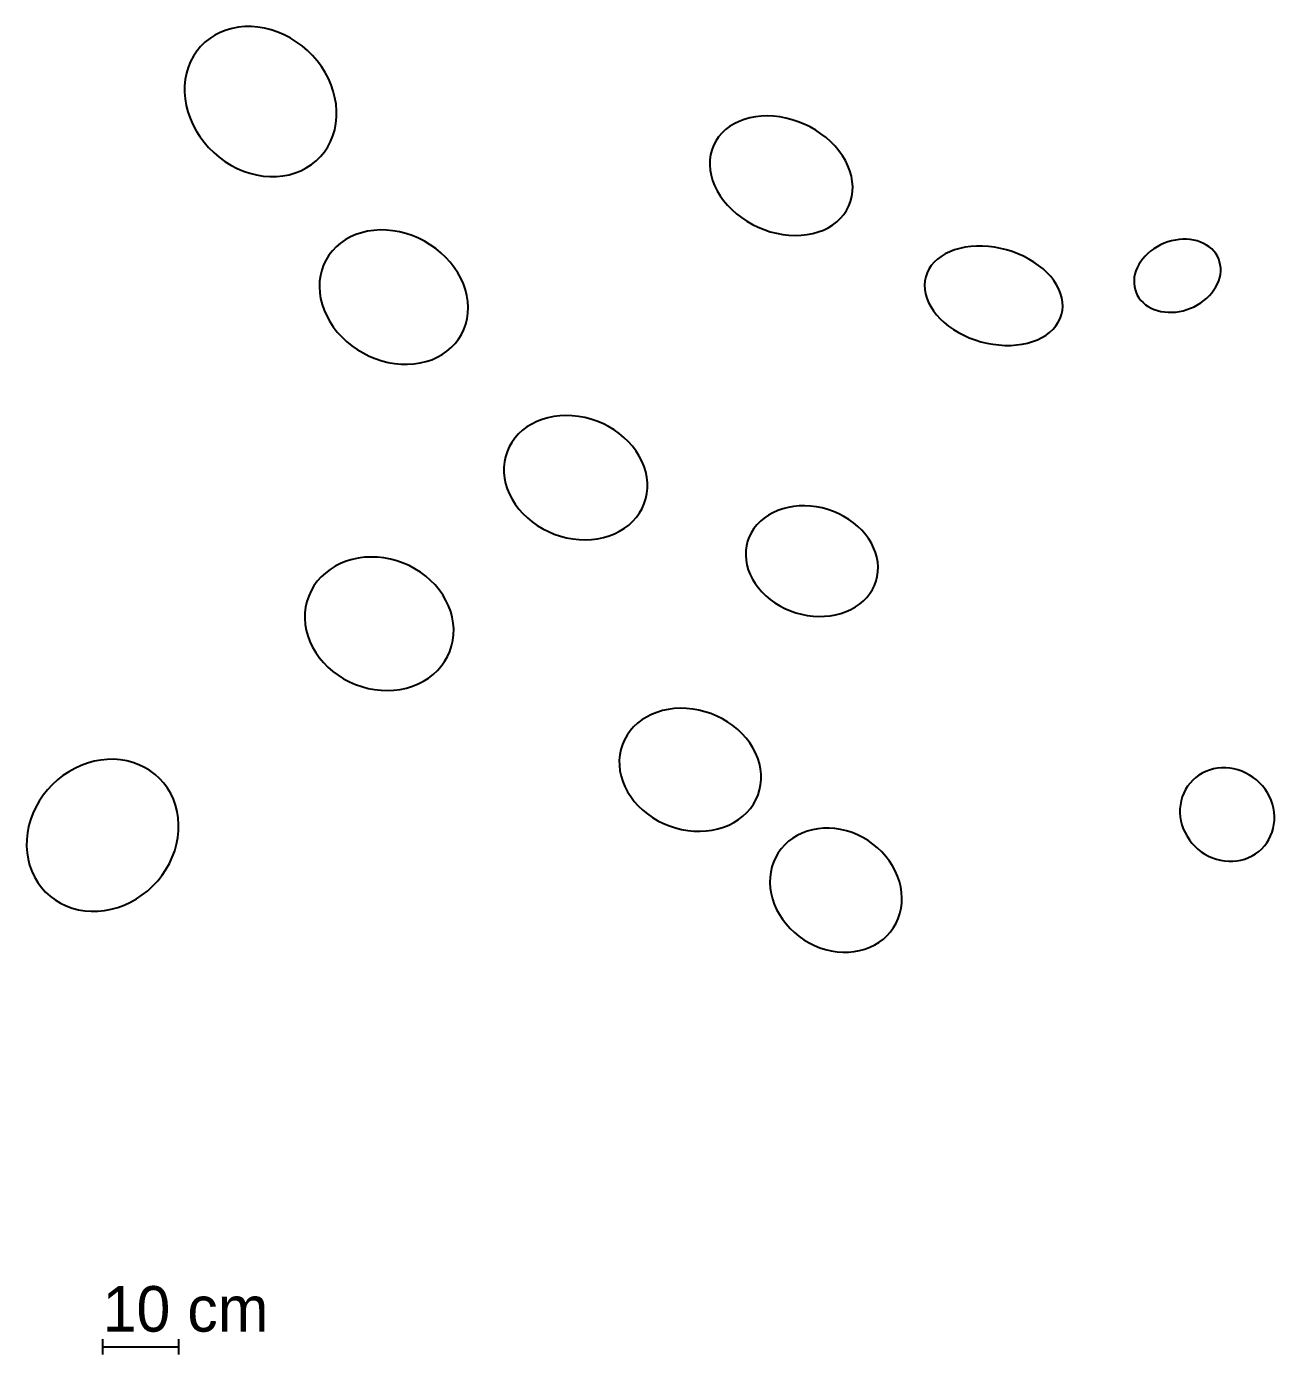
# Model space of a CAD drawing. Header units: metres. Extents: x -13210 to 22947, y -293218 to -275362.
# Drawn here: x -13210 to 3225, y -292849 to -275362 of the extents above; entities that cross this region are included whole.
import ezdxf

# ---------------------------------------------------------------- set-up
doc = ezdxf.new("R2010")
doc.units = ezdxf.units.M

msp = doc.modelspace()

# ---------------------------------------------------------------- linework, layer by layer
at = {"layer": 'LAYER'}
for p, q in [((-10582.37, -275409.22), (-10658.46, -275439.26)), ((-10502.82, -275386.34), (-10582.37, -275409.22)), ((-10420.42, -275370.79), (-10502.82, -275386.34)), ((-10335.79, -275362.69), (-10420.42, -275370.79)), ((-10249.59, -275362.1), (-10335.79, -275362.69)), ((-10162.45, -275369.03), (-10249.59, -275362.1)), ((-10075.06, -275383.42), (-10162.45, -275369.03)), ((-9988.07, -275405.17), (-10075.06, -275383.42)), ((-9902.14, -275434.1), (-9988.07, -275405.17)), ((-10860.35, -275569.79), (-10917.15, -275625.66)), ((-10797.98, -275519.85), (-10860.35, -275569.79)), ((-10730.51, -275476.23), (-10797.98, -275519.85)), ((-10658.46, -275439.26), (-10730.51, -275476.23)), ((-9817.93, -275470.01), (-9902.14, -275434.1)), ((-9736.08, -275512.61), (-9817.93, -275470.01)), ((-9657.22, -275561.58), (-9736.08, -275512.61)), ((-9581.94, -275616.55), (-9657.22, -275561.58)), ((-11012.34, -275753.46), (-11050, -275824.42)), ((-10967.94, -275687.04), (-11012.34, -275753.46)), ((-10917.15, -275625.66), (-10967.94, -275687.04)), ((-9510.81, -275677.1), (-9581.94, -275616.55)), ((-9444.38, -275742.76), (-9510.81, -275677.1)), ((-9383.16, -275813.05), (-9444.38, -275742.76)), ((-11080.65, -275899.38), (-11104.06, -275977.77)), ((-11050, -275824.42), (-11080.65, -275899.38)), ((-9327.6, -275887.42), (-9383.16, -275813.05)), ((-9278.13, -275965.31), (-9327.6, -275887.42)), ((-11120.03, -276058.99), (-11128.45, -276142.42)), ((-11104.06, -275977.77), (-11120.03, -276058.99)), ((-9235.14, -276046.13), (-9278.13, -275965.31)), ((-9198.94, -276129.26), (-9235.14, -276046.13)), ((-11128.45, -276142.42), (-11129.26, -276227.43)), ((-11129.26, -276227.43), (-11122.45, -276313.37)), ((-9169.81, -276214.06), (-9198.94, -276129.26)), ((-9147.97, -276299.9), (-9169.81, -276214.06)), ((-11122.45, -276313.37), (-11108.07, -276399.59)), ((-11108.07, -276399.59), (-11086.23, -276485.42)), ((-9133.59, -276386.12), (-9147.97, -276299.9)), ((-9126.78, -276472.06), (-9133.59, -276386.12)), ((-11086.23, -276485.42), (-11057.1, -276570.23)), ((-11057.1, -276570.23), (-11020.9, -276653.36)), ((-9136.01, -276640.5), (-9127.58, -276557.07)), ((-9127.58, -276557.07), (-9126.78, -276472.06)), ((-3826.61, -276610.19), (-3890.71, -276641.43)), ((-3758.28, -276584.39), (-3826.61, -276610.19)), ((-3686.23, -276564.24), (-3758.28, -276584.39)), ((-3611.03, -276549.89), (-3686.23, -276564.24)), ((-3533.24, -276541.44), (-3611.03, -276549.89)), ((-3453.45, -276538.96), (-3533.24, -276541.44)), ((-3372.27, -276542.47), (-3453.45, -276538.96)), ((-3290.32, -276551.95), (-3372.27, -276542.47)), ((-3208.22, -276567.31), (-3290.32, -276551.95)), ((-3126.6, -276588.45), (-3208.22, -276567.31)), ((-3046.07, -276615.21), (-3126.6, -276588.45)), ((-2967.26, -276647.37), (-3046.07, -276615.21)), ((-11020.9, -276653.36), (-10977.9, -276734.17)), ((-10977.9, -276734.17), (-10928.44, -276812.06)), ((-10928.44, -276812.06), (-10872.88, -276886.44)), ((-9206.03, -276875.06), (-9175.38, -276800.1)), ((-9175.38, -276800.1), (-9151.98, -276721.72)), ((-9151.98, -276721.72), (-9136.01, -276640.5)), ((-4052.95, -276765.27), (-4095.63, -276815.54)), ((-4004.31, -276719.27), (-4052.95, -276765.27)), ((-3950.1, -276677.88), (-4004.31, -276719.27)), ((-3890.71, -276641.43), (-3950.1, -276677.88)), ((-2890.75, -276684.69), (-2967.26, -276647.37)), ((-2817.14, -276726.9), (-2890.75, -276684.69)), ((-2746.98, -276773.66), (-2817.14, -276726.9)), ((-2680.81, -276824.63), (-2746.98, -276773.66)), ((-10872.88, -276886.44), (-10811.65, -276956.72)), ((-10811.65, -276956.72), (-10745.22, -277022.39)), ((-9288.1, -277012.45), (-9243.7, -276946.03)), ((-9243.7, -276946.03), (-9206.03, -276875.06)), ((-4161.88, -276927.32), (-4184.95, -276987.98)), ((-4132.03, -276869.69), (-4161.88, -276927.32)), ((-4095.63, -276815.54), (-4132.03, -276869.69)), ((-2619.13, -276879.42), (-2680.81, -276824.63)), ((-2562.41, -276937.6), (-2619.13, -276879.42)), ((-2511.08, -276998.74), (-2562.41, -276937.6)), ((-10745.22, -277022.39), (-10674.1, -277082.94)), ((-10674.1, -277082.94), (-10598.82, -277137.91)), ((-10598.82, -277137.91), (-10519.95, -277186.88)), ((-9458.05, -277179.64), (-9395.68, -277129.7)), ((-9395.68, -277129.7), (-9338.89, -277073.83)), ((-9338.89, -277073.83), (-9288.1, -277012.45)), ((-9338.89, -277073.83), (-9338.89, -277073.83)), ((-4210.1, -277116.53), (-4211.98, -277183.45)), ((-4201.07, -277051.21), (-4210.1, -277116.53)), ((-4184.95, -276987.98), (-4201.07, -277051.21)), ((-2465.53, -277062.37), (-2511.08, -276998.74)), ((-2426.12, -277128), (-2465.53, -277062.37)), ((-2393.13, -277195.14), (-2426.12, -277128)), ((-10519.95, -277186.88), (-10438.1, -277229.48)), ((-10438.1, -277229.48), (-10353.9, -277265.38)), ((-10353.9, -277265.38), (-10267.97, -277294.32)), ((-10267.97, -277294.32), (-10180.98, -277316.06)), ((-10180.98, -277316.06), (-10093.58, -277330.46)), ((-10093.58, -277330.46), (-10006.45, -277337.39)), ((-10006.45, -277337.39), (-9920.24, -277336.8)), ((-9920.24, -277336.8), (-9835.62, -277328.7)), ((-9835.62, -277328.7), (-9753.21, -277313.15)), ((-9753.21, -277313.15), (-9673.67, -277290.26)), ((-9673.67, -277290.26), (-9597.57, -277260.22)), ((-9597.57, -277260.22), (-9525.52, -277223.25)), ((-9525.52, -277223.25), (-9458.05, -277179.64)), ((-4211.98, -277183.45), (-4206.7, -277251.45)), ((-4206.7, -277251.45), (-4194.3, -277320.02)), ((-4194.3, -277320.02), (-4174.88, -277388.63)), ((-2366.82, -277263.28), (-2393.13, -277195.14)), ((-2347.39, -277331.89), (-2366.82, -277263.28)), ((-2334.99, -277400.46), (-2347.39, -277331.89)), ((-4174.88, -277388.63), (-4148.57, -277456.77)), ((-4148.57, -277456.77), (-4115.58, -277523.91)), ((-2329.71, -277468.46), (-2334.99, -277400.46)), ((-2331.6, -277535.38), (-2329.71, -277468.46)), ((-4115.58, -277523.91), (-4076.16, -277589.54)), ((-4076.16, -277589.54), (-4030.61, -277653.17)), ((-4030.61, -277653.17), (-3979.28, -277714.31)), ((-2379.81, -277724.59), (-2356.74, -277663.93)), ((-2356.74, -277663.93), (-2340.63, -277600.7)), ((-2340.63, -277600.7), (-2331.6, -277535.38)), ((-3979.28, -277714.31), (-3922.56, -277772.49)), ((-3922.56, -277772.49), (-3860.88, -277827.28)), ((-3860.88, -277827.28), (-3794.71, -277878.25)), ((-2488.75, -277886.64), (-2446.06, -277836.37)), ((-2446.06, -277836.37), (-2409.66, -277782.22)), ((-2409.66, -277782.22), (-2379.81, -277724.59)), ((-2379.81, -277724.59), (-2379.81, -277724.59)), ((-3794.71, -277878.25), (-3724.55, -277925.01)), ((-3724.55, -277925.01), (-3650.94, -277967.22)), ((-3650.94, -277967.22), (-3574.44, -278004.54)), ((-3574.44, -278004.54), (-3495.62, -278036.71)), ((-3495.62, -278036.71), (-3415.1, -278063.46)), ((-2715.08, -278041.72), (-2650.98, -278010.48)), ((-2650.98, -278010.48), (-2591.6, -277974.03)), ((-2591.6, -277974.03), (-2537.38, -277932.64)), ((-2537.38, -277932.64), (-2488.75, -277886.64)), ((-9011.73, -278169.74), (-9074.11, -278212.66)), ((-8944.5, -278132.56), (-9011.73, -278169.74)), ((-8872.92, -278101.42), (-8944.5, -278132.56)), ((-8797.54, -278076.54), (-8872.92, -278101.42)), ((-8718.93, -278058.12), (-8797.54, -278076.54)), ((-8637.7, -278046.3), (-8718.93, -278058.12)), ((-8554.45, -278041.17), (-8637.7, -278046.3)), ((-8469.83, -278042.77), (-8554.45, -278041.17)), ((-8384.47, -278051.08), (-8469.83, -278042.77)), ((-8299.03, -278066.04), (-8384.47, -278051.08)), ((-8214.16, -278087.54), (-8299.03, -278066.04)), ((-8130.5, -278115.42), (-8214.16, -278087.54)), ((-8048.69, -278149.46), (-8130.5, -278115.42)), ((-7969.36, -278189.4), (-8048.69, -278149.46)), ((-7893.1, -278234.94), (-7969.36, -278189.4)), ((-3415.1, -278063.46), (-3333.48, -278084.6)), ((-3333.48, -278084.6), (-3251.38, -278099.96)), ((-3251.38, -278099.96), (-3169.43, -278109.44)), ((-3169.43, -278109.44), (-3088.25, -278112.95)), ((-3088.25, -278112.95), (-3008.46, -278110.47)), ((-3008.46, -278110.47), (-2930.66, -278102.02)), ((-2930.66, -278102.02), (-2855.46, -278087.67)), ((-2855.46, -278087.67), (-2783.42, -278067.52)), ((-2783.42, -278067.52), (-2715.08, -278041.72)), ((1821.08, -278198.79), (1772.97, -278216.37)), ((1870.13, -278184.6), (1821.08, -278198.79)), ((1919.76, -278173.9), (1870.13, -278184.6)), ((1969.59, -278166.79), (1919.76, -278173.9)), ((2019.25, -278163.3), (1969.59, -278166.79)), ((2068.34, -278163.48), (2019.25, -278163.3)), ((2116.51, -278167.31), (2068.34, -278163.48)), ((2163.38, -278174.77), (2116.51, -278167.31)), ((2208.6, -278185.8), (2163.38, -278174.77)), ((2251.82, -278200.32), (2208.6, -278185.8)), ((2292.71, -278218.22), (2251.82, -278200.32)), ((-9227.56, -278372.46), (-9266.18, -278434.72)), ((-9182.44, -278314.41), (-9227.56, -278372.46)), ((-9131.16, -278261.01), (-9182.44, -278314.41)), ((-9074.11, -278212.66), (-9131.16, -278261.01)), ((-7820.49, -278285.73), (-7893.1, -278234.94)), ((-7752.1, -278341.39), (-7820.49, -278285.73)), ((-7688.43, -278401.49), (-7752.1, -278341.39)), ((-1109.72, -278356.58), (-1164.01, -278389.44)), ((-1050.6, -278327.9), (-1109.72, -278356.58)), ((-987.08, -278303.63), (-1050.6, -278327.9)), ((-919.65, -278283.95), (-987.08, -278303.63)), ((-848.82, -278269.01), (-919.65, -278283.95)), ((-775.14, -278258.92), (-848.82, -278269.01)), ((-699.16, -278253.77), (-775.14, -278258.92)), ((-621.46, -278253.59), (-699.16, -278253.77)), ((-542.63, -278258.39), (-621.46, -278253.59)), ((-463.28, -278268.11), (-542.63, -278258.39)), ((-384, -278282.71), (-463.28, -278268.11)), ((-305.4, -278302.05), (-384, -278282.71)), ((-228.08, -278325.99), (-305.4, -278302.05)), ((-152.63, -278354.36), (-228.08, -278325.99)), ((-79.62, -278386.93), (-152.63, -278354.36)), ((1524, -278383.87), (1492.07, -278420.13)), ((1559.15, -278349.59), (1524, -278383.87)), ((1597.24, -278317.54), (1559.15, -278349.59)), ((1637.99, -278287.99), (1597.24, -278317.54)), ((1681.08, -278261.14), (1637.99, -278287.99)), ((1726.19, -278237.21), (1681.08, -278261.14)), ((1772.97, -278216.37), (1726.19, -278237.21)), ((2330.97, -278239.36), (2292.71, -278218.22)), ((2366.3, -278263.57), (2330.97, -278239.36)), ((2398.43, -278290.69), (2366.3, -278263.57)), ((2427.11, -278320.49), (2398.43, -278290.69)), ((2452.14, -278352.76), (2427.11, -278320.49)), ((2473.32, -278387.24), (2452.14, -278352.76)), ((-9298.01, -278500.71), (-9322.81, -278569.93)), ((-9266.18, -278434.72), (-9298.01, -278500.71)), ((-7629.98, -278465.58), (-7688.43, -278401.49)), ((-7577.19, -278533.16), (-7629.98, -278465.58)), ((-7530.46, -278603.73), (-7577.19, -278533.16)), ((-1325.06, -278557.36), (-1349.77, -278606.85)), ((-1293.87, -278510.53), (-1325.06, -278557.36)), ((-1256.43, -278466.71), (-1293.87, -278510.53)), ((-1213.03, -278426.25), (-1256.43, -278466.71)), ((-1164.01, -278389.44), (-1213.03, -278426.25)), ((-9.6, -278423.46), (-79.62, -278386.93)), ((56.88, -278463.67), (-9.6, -278423.46)), ((119.33, -278507.26), (56.88, -278463.67)), ((177.27, -278553.88), (119.33, -278507.26)), ((230.26, -278603.2), (177.27, -278553.88)), ((1417.84, -278537.98), (1400.92, -278579.29)), ((1438.79, -278497.48), (1417.84, -278537.98)), ((1463.59, -278458.1), (1438.79, -278497.48)), ((1492.07, -278420.13), (1463.59, -278458.1)), ((2490.48, -278423.68), (2473.32, -278387.24)), ((2503.5, -278461.79), (2490.48, -278423.68)), ((2512.28, -278501.29), (2503.5, -278461.79)), ((2516.75, -278541.88), (2512.28, -278501.29)), ((2516.88, -278583.25), (2516.75, -278541.88)), ((-9350.59, -278715.92), (-9353.37, -278791.59)), ((-9340.38, -278641.85), (-9350.59, -278715.92)), ((-9322.81, -278569.93), (-9340.38, -278641.85)), ((-7490.14, -278676.74), (-7530.46, -278603.73)), ((-7456.55, -278751.65), (-7490.14, -278676.74)), ((-1379.05, -278712.3), (-1383.39, -278767.44)), ((-1367.81, -278658.63), (-1379.05, -278712.3)), ((-1349.77, -278606.85), (-1367.81, -278658.63)), ((277.89, -278654.82), (230.26, -278603.2)), ((319.81, -278708.36), (277.89, -278654.82)), ((355.69, -278763.42), (319.81, -278708.36)), ((1379.62, -278663.06), (1375.4, -278704.89)), ((1375.4, -278704.89), (1375.53, -278746.26)), ((1388.15, -278621.09), (1379.62, -278663.06)), ((1400.92, -278579.29), (1388.15, -278621.09)), ((2474.44, -278750.16), (2491.36, -278708.85)), ((2491.36, -278708.85), (2504.14, -278667.05)), ((2504.14, -278667.05), (2512.66, -278625.08)), ((2512.66, -278625.08), (2516.88, -278583.25)), ((-9353.37, -278791.59), (-9348.68, -278868.28)), ((-9348.68, -278868.28), (-9336.58, -278945.4)), ((-7429.94, -278827.87), (-7456.55, -278751.65)), ((-7410.5, -278904.83), (-7429.94, -278827.87)), ((-7398.4, -278981.95), (-7410.5, -278904.83)), ((-1383.39, -278767.44), (-1380.8, -278823.65)), ((-1380.8, -278823.65), (-1371.31, -278880.5)), ((-1371.31, -278880.5), (-1354.99, -278937.54)), ((385.26, -278819.57), (355.69, -278763.42)), ((408.29, -278876.38), (385.26, -278819.57)), ((424.62, -278933.43), (408.29, -278876.38)), ((1375.53, -278746.26), (1380, -278786.85)), ((1380, -278786.85), (1388.78, -278826.35)), ((1388.78, -278826.35), (1401.8, -278864.46)), ((1401.8, -278864.46), (1401.8, -278864.46)), ((1401.8, -278864.46), (1418.97, -278900.9)), ((1418.97, -278900.9), (1440.14, -278935.38)), ((2333.13, -278938.55), (2368.28, -278904.27)), ((2368.28, -278904.27), (2400.21, -278868.01)), ((2400.21, -278868.01), (2428.69, -278830.04)), ((2428.69, -278830.04), (2453.5, -278790.66)), ((2453.5, -278790.66), (2474.44, -278750.16)), ((-9336.58, -278945.4), (-9317.15, -279022.36)), ((-9317.15, -279022.36), (-9290.54, -279098.58)), ((-7393.72, -279058.64), (-7398.4, -278981.95)), ((-7396.5, -279134.31), (-7393.72, -279058.64)), ((-1354.99, -278937.54), (-1331.95, -278994.36)), ((-1331.95, -278994.36), (-1302.38, -279050.51)), ((-1302.38, -279050.51), (-1266.5, -279105.56)), ((434.11, -278990.27), (424.62, -278933.43)), ((432.36, -279101.63), (436.7, -279046.48)), ((436.7, -279046.48), (434.11, -278990.27)), ((1440.14, -278935.38), (1465.17, -278967.65)), ((1465.17, -278967.65), (1493.86, -278997.45)), ((1493.86, -278997.45), (1525.99, -279024.57)), ((1525.99, -279024.57), (1561.31, -279048.79)), ((1561.31, -279048.79), (1599.57, -279069.92)), ((1599.57, -279069.92), (1640.46, -279087.82)), ((2071.21, -279089.35), (2119.31, -279071.77)), ((2119.31, -279071.77), (2166.09, -279050.93)), ((2166.09, -279050.93), (2211.2, -279027)), ((2211.2, -279027), (2254.29, -279000.15)), ((2254.29, -279000.15), (2295.04, -278970.6)), ((2295.04, -278970.6), (2333.13, -278938.55)), ((-9290.54, -279098.58), (-9256.94, -279173.49)), ((-9256.94, -279173.49), (-9216.63, -279246.5)), ((-9216.63, -279246.5), (-9169.9, -279317.07)), ((-7424.28, -279280.3), (-7406.71, -279208.38)), ((-7406.71, -279208.38), (-7396.5, -279134.31)), ((-1266.5, -279105.56), (-1224.58, -279159.1)), ((-1224.58, -279159.1), (-1176.95, -279210.73)), ((-1176.95, -279210.73), (-1123.96, -279260.04)), ((-1123.96, -279260.04), (-1066.02, -279306.67)), ((347.18, -279303.4), (378.37, -279256.56)), ((378.37, -279256.56), (403.08, -279207.07)), ((403.08, -279207.07), (421.12, -279155.3)), ((421.12, -279155.3), (432.36, -279101.63)), ((421.12, -279155.3), (421.12, -279155.3)), ((1640.46, -279087.82), (1683.68, -279102.34)), ((1683.68, -279102.34), (1728.9, -279113.37)), ((1728.9, -279113.37), (1775.77, -279120.83)), ((1775.77, -279120.83), (1823.94, -279124.66)), ((1823.94, -279124.66), (1873.04, -279124.84)), ((1873.04, -279124.84), (1922.69, -279121.35)), ((1922.69, -279121.35), (1972.52, -279114.24)), ((1972.52, -279114.24), (2022.16, -279103.54)), ((2022.16, -279103.54), (2071.21, -279089.35)), ((-9169.9, -279317.07), (-9117.11, -279384.65)), ((-9117.11, -279384.65), (-9058.65, -279448.74)), ((-7519.53, -279477.77), (-7480.9, -279415.51)), ((-7480.9, -279415.51), (-7449.07, -279349.52)), ((-7480.9, -279415.51), (-7480.9, -279415.51)), ((-7449.07, -279349.52), (-7424.28, -279280.3)), ((-1066.02, -279306.67), (-1003.57, -279350.25)), ((-1003.57, -279350.25), (-937.09, -279390.46)), ((-937.09, -279390.46), (-867.07, -279426.99)), ((-867.07, -279426.99), (-794.06, -279459.56)), ((163.03, -279457.35), (217.32, -279424.48)), ((217.32, -279424.48), (266.34, -279387.68)), ((266.34, -279387.68), (309.74, -279347.21)), ((309.74, -279347.21), (347.18, -279303.4)), ((-9058.65, -279448.74), (-8994.99, -279508.84)), ((-8994.99, -279508.84), (-8926.59, -279564.5)), ((-8926.59, -279564.5), (-8853.99, -279615.29)), ((-7672.98, -279637.57), (-7615.93, -279589.22)), ((-7615.93, -279589.22), (-7564.65, -279535.82)), ((-7564.65, -279535.82), (-7519.53, -279477.77)), ((-794.06, -279459.56), (-718.61, -279487.93)), ((-718.61, -279487.93), (-641.29, -279511.88)), ((-641.29, -279511.88), (-562.69, -279531.22)), ((-562.69, -279531.22), (-483.41, -279545.81)), ((-483.41, -279545.81), (-404.06, -279555.54)), ((-404.06, -279555.54), (-325.23, -279560.33)), ((-325.23, -279560.33), (-247.54, -279560.15)), ((-247.54, -279560.15), (-171.55, -279555)), ((-171.55, -279555), (-97.87, -279544.92)), ((-97.87, -279544.92), (-27.04, -279529.98)), ((-27.04, -279529.98), (40.39, -279510.3)), ((40.39, -279510.3), (103.91, -279486.03)), ((103.91, -279486.03), (163.03, -279457.35)), ((-8853.99, -279615.29), (-8777.73, -279660.83)), ((-8777.73, -279660.83), (-8698.39, -279700.77)), ((-8698.39, -279700.77), (-8616.58, -279734.81)), ((-8616.58, -279734.81), (-8532.92, -279762.69)), ((-8532.92, -279762.69), (-8448.05, -279784.19)), ((-8448.05, -279784.19), (-8362.61, -279799.15)), ((-8028.15, -279792.11), (-7949.55, -279773.69)), ((-7949.55, -279773.69), (-7874.17, -279748.81)), ((-7874.17, -279748.81), (-7802.59, -279717.67)), ((-7802.59, -279717.67), (-7735.35, -279680.49)), ((-7735.35, -279680.49), (-7672.98, -279637.57)), ((-8362.61, -279799.15), (-8277.26, -279807.46)), ((-8277.26, -279807.46), (-8192.64, -279809.06)), ((-8192.64, -279809.06), (-8109.39, -279803.93)), ((-8109.39, -279803.93), (-8028.15, -279792.11)), ((-6105.46, -280484.32), (-6186.67, -280487.88)), ((-6023.28, -280486.98), (-6105.46, -280484.32)), ((-6620.11, -280635.23), (-6678.23, -280679.04)), ((-6557.1, -280596.5), (-6620.11, -280635.23)), ((-6489.69, -280563.15), (-6557.1, -280596.5)), ((-6418.38, -280535.42), (-6489.69, -280563.15)), ((-6343.73, -280513.53), (-6418.38, -280535.42)), ((-6266.3, -280497.64), (-6343.73, -280513.53)), ((-6186.67, -280487.88), (-6266.3, -280497.64)), ((-5940.76, -280495.86), (-6023.28, -280486.98)), ((-5858.52, -280510.87), (-5940.76, -280495.86)), ((-5777.2, -280531.91), (-5858.52, -280510.87)), ((-5697.4, -280558.81), (-5777.2, -280531.91)), ((-5619.75, -280591.38), (-5697.4, -280558.81)), ((-5544.82, -280629.35), (-5619.75, -280591.38)), ((-5473.19, -280672.45), (-5544.82, -280629.35)), ((-6778.09, -280780.53), (-6819.07, -280837.43)), ((-6731.02, -280727.6), (-6778.09, -280780.53)), ((-6678.23, -280679.04), (-6731.02, -280727.6)), ((-5405.41, -280720.35), (-5473.19, -280672.45)), ((-5341.98, -280772.67), (-5405.41, -280720.35)), ((-5283.4, -280829.03), (-5341.98, -280772.67)), ((-5230.11, -280888.99), (-5283.4, -280829.03)), ((-6881.57, -280961.4), (-6902.62, -281027.52)), ((-6853.65, -280897.87), (-6881.57, -280961.4)), ((-6819.07, -280837.43), (-6853.65, -280897.87)), ((-5182.51, -280952.1), (-5230.11, -280888.99)), ((-5140.97, -281017.88), (-5182.51, -280952.1)), ((-6916.63, -281095.73), (-6923.49, -281165.51)), ((-6923.49, -281165.51), (-6923.17, -281236.34)), ((-6902.62, -281027.52), (-6916.63, -281095.73)), ((-5105.8, -281085.82), (-5140.97, -281017.88)), ((-5077.27, -281155.42), (-5105.8, -281085.82)), ((-5055.6, -281226.13), (-5077.27, -281155.42)), ((-6923.17, -281236.34), (-6915.65, -281307.68)), ((-6915.65, -281307.68), (-6901.01, -281378.97)), ((-5040.95, -281297.42), (-5055.6, -281226.13)), ((-5033.44, -281368.75), (-5040.95, -281297.42)), ((-6901.01, -281378.97), (-6879.33, -281449.68)), ((-6879.33, -281449.68), (-6850.81, -281519.28)), ((-6850.81, -281519.28), (-6815.64, -281587.22)), ((-5053.99, -281577.58), (-5039.98, -281509.37)), ((-5039.98, -281509.37), (-5033.11, -281439.58)), ((-5033.11, -281439.58), (-5033.44, -281368.75)), ((-6815.64, -281587.22), (-6774.09, -281653)), ((-6774.09, -281653), (-6726.5, -281716.11)), ((-5137.54, -281767.67), (-5102.96, -281707.22)), ((-5102.96, -281707.22), (-5075.04, -281643.7)), ((-5075.04, -281643.7), (-5053.99, -281577.58)), ((-5075.04, -281643.7), (-5075.04, -281643.7)), ((-3180.43, -281694.55), (-3250.15, -281712.55)), ((-3108.31, -281681.94), (-3180.43, -281694.55)), ((-3034.37, -281674.8), (-3108.31, -281681.94)), ((-2959.15, -281673.2), (-3034.37, -281674.8)), ((-2883.23, -281677.13), (-2959.15, -281673.2)), ((-2807.2, -281686.58), (-2883.23, -281677.13)), ((-2731.61, -281701.47), (-2807.2, -281686.58)), ((-2657.06, -281721.68), (-2731.61, -281701.47)), ((-6726.5, -281716.11), (-6673.2, -281776.07)), ((-6673.2, -281776.07), (-6614.62, -281832.43)), ((-6614.62, -281832.43), (-6551.2, -281884.75)), ((-5278.38, -281926.06), (-5225.58, -281877.5)), ((-5225.58, -281877.5), (-5178.52, -281824.57)), ((-5178.52, -281824.57), (-5137.54, -281767.67)), ((-3545.32, -281877.05), (-3590.51, -281923.11)), ((-3494.97, -281834.99), (-3545.32, -281877.05)), ((-3439.84, -281797.24), (-3494.97, -281834.99)), ((-3380.36, -281764.09), (-3439.84, -281797.24)), ((-3316.97, -281735.78), (-3380.36, -281764.09)), ((-3250.15, -281712.55), (-3316.97, -281735.78)), ((-2584.11, -281747.07), (-2657.06, -281721.68)), ((-2513.32, -281777.44), (-2584.11, -281747.07)), ((-2445.22, -281812.56), (-2513.32, -281777.44)), ((-2380.33, -281852.16), (-2445.22, -281812.56)), ((-2319.14, -281895.94), (-2380.33, -281852.16)), ((-6551.2, -281884.75), (-6483.41, -281932.65)), ((-6483.41, -281932.65), (-6411.79, -281975.75)), ((-6411.79, -281975.75), (-6336.86, -282013.72)), ((-6336.86, -282013.72), (-6259.2, -282046.29)), ((-6259.2, -282046.29), (-6179.41, -282073.19)), ((-5538.22, -282069.68), (-5466.92, -282041.95)), ((-5466.92, -282041.95), (-5399.51, -282008.6)), ((-5399.51, -282008.6), (-5336.5, -281969.86)), ((-5336.5, -281969.86), (-5278.38, -281926.06)), ((-3664.07, -282025.76), (-3691.89, -282081.58)), ((-3630.19, -281972.8), (-3664.07, -282025.76)), ((-3590.51, -281923.11), (-3630.19, -281972.8)), ((-2262.13, -281943.57), (-2319.14, -281895.94)), ((-2209.72, -281994.68), (-2262.13, -281943.57)), ((-2162.32, -282048.89), (-2209.72, -281994.68)), ((-2120.28, -282105.78), (-2162.32, -282048.89)), ((-6179.41, -282073.19), (-6098.09, -282094.23)), ((-6098.09, -282094.23), (-6015.85, -282109.24)), ((-6015.85, -282109.24), (-5933.33, -282118.11)), ((-5933.33, -282118.11), (-5851.15, -282120.78)), ((-5851.15, -282120.78), (-5769.94, -282117.22)), ((-5769.94, -282117.22), (-5690.31, -282107.46)), ((-5690.31, -282107.46), (-5612.88, -282091.57)), ((-5612.88, -282091.57), (-5538.22, -282069.68)), ((-3728.52, -282200.07), (-3737.07, -282261.84)), ((-3713.43, -282139.83), (-3728.52, -282200.07)), ((-3691.89, -282081.58), (-3713.43, -282139.83)), ((-2083.93, -282164.93), (-2120.28, -282105.78)), ((-2053.54, -282225.87), (-2083.93, -282164.93)), ((-2029.34, -282288.15), (-2053.54, -282225.87)), ((-9000.6, -282403.24), (-9075.53, -282433.23)), ((-8922.34, -282379.52), (-9000.6, -282403.24)), ((-8841.36, -282362.24), (-8922.34, -282379.52)), ((-8758.28, -282351.54), (-8841.36, -282362.24)), ((-8673.73, -282347.49), (-8758.28, -282351.54)), ((-8588.35, -282350.13), (-8673.73, -282347.49)), ((-8502.78, -282359.44), (-8588.35, -282350.13)), ((-8417.69, -282375.35), (-8502.78, -282359.44)), ((-8333.72, -282397.74), (-8417.69, -282375.35)), ((-8251.51, -282426.43), (-8333.72, -282397.74)), ((-3737.07, -282261.84), (-3738.99, -282324.68)), ((-3738.99, -282324.68), (-3734.28, -282388.1)), ((-3734.28, -282388.1), (-3722.97, -282451.62)), ((-2011.51, -282351.29), (-2029.34, -282288.15)), ((-2000.2, -282414.81), (-2011.51, -282351.29)), ((-9274.9, -282558.26), (-9331.18, -282610.57)), ((-9213.21, -282511.03), (-9274.9, -282558.26)), ((-9146.59, -282469.25), (-9213.21, -282511.03)), ((-9075.53, -282433.23), (-9146.59, -282469.25)), ((-8171.68, -282461.2), (-8251.51, -282426.43)), ((-8094.84, -282501.8), (-8171.68, -282461.2)), ((-8021.58, -282547.91), (-8094.84, -282501.8)), ((-7952.46, -282599.19), (-8021.58, -282547.91)), ((-3722.97, -282451.62), (-3705.15, -282514.77)), ((-3705.15, -282514.77), (-3680.95, -282577.04)), ((-3680.95, -282577.04), (-3650.56, -282637.99)), ((-2005.96, -282602.85), (-1997.42, -282541.07)), ((-1995.49, -282478.23), (-2000.2, -282414.81)), ((-1997.42, -282541.07), (-1995.49, -282478.23)), ((-9425.87, -282728.82), (-9463.55, -282793.85)), ((-9381.63, -282667.57), (-9425.87, -282728.82)), ((-9331.18, -282610.57), (-9381.63, -282667.57)), ((-7887.99, -282655.24), (-7952.46, -282599.19)), ((-7828.68, -282715.63), (-7887.99, -282655.24)), ((-7774.96, -282779.91), (-7828.68, -282715.63)), ((-3650.56, -282637.99), (-3614.2, -282697.13)), ((-3614.2, -282697.13), (-3572.16, -282754.02)), ((-3572.16, -282754.02), (-3524.76, -282808.23)), ((-2070.41, -282777.15), (-2042.6, -282721.34)), ((-2042.6, -282721.34), (-2021.06, -282663.09)), ((-2021.06, -282663.09), (-2005.96, -282602.85)), ((-2021.06, -282663.09), (-2021.06, -282663.09)), ((-9494.39, -282862.18), (-9518.15, -282933.27)), ((-9463.55, -282793.85), (-9494.39, -282862.18)), ((-7727.26, -282847.59), (-7774.96, -282779.91)), ((-7685.93, -282918.15), (-7727.26, -282847.59)), ((-7651.29, -282991.05), (-7685.93, -282918.15)), ((-3524.76, -282808.23), (-3472.35, -282859.34)), ((-3472.35, -282859.34), (-3415.34, -282906.97)), ((-3415.34, -282906.97), (-3354.16, -282950.75)), ((-2239.51, -282967.92), (-2189.16, -282925.86)), ((-2189.16, -282925.86), (-2143.97, -282879.81)), ((-2143.97, -282879.81), (-2104.29, -282830.11)), ((-2104.29, -282830.11), (-2070.41, -282777.15)), ((-9543.79, -283081.6), (-9545.47, -283157.7)), ((-9534.66, -283006.6), (-9543.79, -283081.6)), ((-9518.15, -282933.27), (-9534.66, -283006.6)), ((-7623.6, -283065.75), (-7651.29, -282991.05)), ((-7603.08, -283141.66), (-7623.6, -283065.75)), ((-3354.16, -282950.75), (-3289.27, -282990.35)), ((-3289.27, -282990.35), (-3221.17, -283025.47)), ((-3221.17, -283025.47), (-3150.37, -283055.84)), ((-3150.37, -283055.84), (-3077.42, -283081.23)), ((-3077.42, -283081.23), (-3002.87, -283101.45)), ((-3002.87, -283101.45), (-2927.29, -283116.34)), ((-2554.06, -283108.36), (-2484.33, -283090.37)), ((-2484.33, -283090.37), (-2417.52, -283067.13)), ((-2417.52, -283067.13), (-2354.13, -283038.83)), ((-2354.13, -283038.83), (-2294.64, -283005.67)), ((-2294.64, -283005.67), (-2239.51, -282967.92)), ((-9545.47, -283157.7), (-9539.68, -283234.32)), ((-9539.68, -283234.32), (-9526.48, -283310.88)), ((-7589.87, -283218.22), (-7603.08, -283141.66)), ((-7584.09, -283294.84), (-7589.87, -283218.22)), ((-2927.29, -283116.34), (-2851.25, -283125.78)), ((-2851.25, -283125.78), (-2775.33, -283129.72)), ((-2775.33, -283129.72), (-2700.12, -283128.11)), ((-2700.12, -283128.11), (-2626.17, -283120.97)), ((-2626.17, -283120.97), (-2554.06, -283108.36)), ((-9526.48, -283310.88), (-9505.95, -283386.79)), ((-9505.95, -283386.79), (-9478.27, -283461.49)), ((-7611.41, -283519.27), (-7594.9, -283445.94)), ((-7594.9, -283445.94), (-7585.77, -283370.94)), ((-7585.77, -283370.94), (-7584.09, -283294.84)), ((-9478.27, -283461.49), (-9443.63, -283534.39)), ((-9443.63, -283534.39), (-9402.3, -283604.95)), ((-9402.3, -283604.95), (-9354.6, -283672.63)), ((-7666.01, -283658.69), (-7635.17, -283590.36)), ((-7635.17, -283590.36), (-7611.41, -283519.27)), ((-7635.17, -283590.36), (-7635.17, -283590.36)), ((-9354.6, -283672.63), (-9300.88, -283736.91)), ((-9300.88, -283736.91), (-9241.57, -283797.3)), ((-9241.57, -283797.3), (-9177.1, -283853.35)), ((-7798.38, -283841.97), (-7747.93, -283784.97)), ((-7747.93, -283784.97), (-7703.69, -283723.72)), ((-7703.69, -283723.72), (-7666.01, -283658.69)), ((-9177.1, -283853.35), (-9107.97, -283904.63)), ((-9107.97, -283904.63), (-9034.71, -283950.74)), ((-9034.71, -283950.74), (-8957.88, -283991.34)), ((-7982.97, -283983.29), (-7916.35, -283941.51)), ((-7916.35, -283941.51), (-7854.66, -283894.28)), ((-7854.66, -283894.28), (-7798.38, -283841.97)), ((-8957.88, -283991.34), (-8878.05, -284026.11)), ((-8878.05, -284026.11), (-8795.84, -284054.8)), ((-8795.84, -284054.8), (-8711.86, -284077.19)), ((-8711.86, -284077.19), (-8626.77, -284093.09)), ((-8626.77, -284093.09), (-8541.21, -284102.4)), ((-8541.21, -284102.4), (-8455.83, -284105.05)), ((-8455.83, -284105.05), (-8371.27, -284101)), ((-8371.27, -284101), (-8288.19, -284090.3)), ((-8288.19, -284090.3), (-8207.22, -284073.02)), ((-8207.22, -284073.02), (-8128.96, -284049.3)), ((-8128.96, -284049.3), (-8054.02, -284019.31)), ((-8054.02, -284019.31), (-7982.97, -283983.29)), ((-5106.46, -284493.46), (-5163.63, -284537.33)), ((-5044.44, -284454.59), (-5106.46, -284493.46)), ((-4978.05, -284421.01), (-5044.44, -284454.59)), ((-4907.78, -284392.97), (-4978.05, -284421.01)), ((-4834.18, -284370.69), (-4907.78, -284392.97)), ((-4757.81, -284354.34), (-4834.18, -284370.69)), ((-4679.24, -284344.04), (-4757.81, -284354.34)), ((-4599.08, -284339.87), (-4679.24, -284344.04)), ((-4517.93, -284341.86), (-4599.08, -284339.87)), ((-4436.41, -284350), (-4517.93, -284341.86)), ((-4355.15, -284364.23), (-4436.41, -284350)), ((-4274.76, -284384.43), (-4355.15, -284364.23)), ((-4195.85, -284410.46), (-4274.76, -284384.43)), ((-4119.02, -284442.11), (-4195.85, -284410.46)), ((-4044.86, -284479.15), (-4119.02, -284442.11)), ((-3973.93, -284521.29), (-4044.86, -284479.15)), ((-5261.74, -284638.67), (-5301.92, -284695.38)), ((-5215.52, -284585.86), (-5261.74, -284638.67)), ((-5163.63, -284537.33), (-5215.52, -284585.86)), ((-3906.78, -284568.21), (-3973.93, -284521.29)), ((-3843.91, -284619.55), (-3906.78, -284568.21)), ((-3785.8, -284674.93), (-3843.91, -284619.55)), ((-3732.9, -284733.92), (-3785.8, -284674.93)), ((-5363.03, -284818.7), (-5383.49, -284884.38)), ((-5335.77, -284755.54), (-5363.03, -284818.7)), ((-5301.92, -284695.38), (-5335.77, -284755.54)), ((-3685.6, -284796.08), (-3732.9, -284733.92)), ((-3644.26, -284860.92), (-3685.6, -284796.08)), ((-12233.93, -285021.44), (-12321.12, -285037.75)), ((-12146.55, -285012.68), (-12233.93, -285021.44)), ((-12059.64, -285011.52), (-12146.55, -285012.68)), ((-11973.87, -285017.98), (-12059.64, -285011.52)), ((-11889.88, -285032.01), (-11973.87, -285017.98)), ((-5396.99, -284952.08), (-5403.44, -285021.28)), ((-5403.44, -285021.28), (-5402.77, -285091.45)), ((-5383.49, -284884.38), (-5396.99, -284952.08)), ((-3609.21, -284927.96), (-3644.26, -284860.92)), ((-3580.71, -284996.69), (-3609.21, -284927.96)), ((-3558.97, -285066.59), (-3580.71, -284996.69)), ((-12654.79, -285175.05), (-12731.27, -285226.1)), ((-12574.93, -285130.38), (-12654.79, -285175.05)), ((-12492.27, -285092.43), (-12574.93, -285130.38)), ((-12407.45, -285061.47), (-12492.27, -285092.43)), ((-12321.12, -285037.75), (-12407.45, -285061.47)), ((-11808.31, -285053.49), (-11889.88, -285032.01)), ((-11729.79, -285082.28), (-11808.31, -285053.49)), ((-11654.92, -285118.14), (-11729.79, -285082.28)), ((-11584.26, -285160.8), (-11654.92, -285118.14)), ((-11518.35, -285209.95), (-11584.26, -285160.8)), ((-5402.77, -285091.45), (-5395.01, -285162.07)), ((-5395.01, -285162.07), (-5380.2, -285232.6)), ((-3544.17, -285137.11), (-3558.97, -285066.59)), ((-3536.4, -285207.73), (-3544.17, -285137.11)), ((2274.37, -285194.75), (2229.52, -285221.81)), ((2321.73, -285171.82), (2274.37, -285194.75)), ((2371.22, -285153.22), (2321.73, -285171.82)), ((2422.48, -285139.07), (2371.22, -285153.22)), ((2475.11, -285129.49), (2422.48, -285139.07)), ((2528.71, -285124.54), (2475.11, -285129.49)), ((2582.87, -285124.28), (2528.71, -285124.54)), ((2637.18, -285128.69), (2582.87, -285124.28)), ((2691.24, -285137.75), (2637.18, -285128.69)), ((2744.61, -285151.38), (2691.24, -285137.75)), ((2796.91, -285169.49), (2744.61, -285151.38)), ((2847.73, -285191.93), (2796.91, -285169.49)), ((2896.68, -285218.53), (2847.73, -285191.93)), ((-12871.73, -285345.69), (-12934.64, -285413.34)), ((-12803.76, -285283.12), (-12871.73, -285345.69)), ((-12731.27, -285226.1), (-12803.76, -285283.12)), ((-11457.69, -285265.2), (-11518.35, -285209.95)), ((-11402.74, -285326.14), (-11457.69, -285265.2)), ((-11353.93, -285392.3), (-11402.74, -285326.14)), ((-5380.2, -285232.6), (-5358.47, -285302.49)), ((-5358.47, -285302.49), (-5329.96, -285371.22)), ((-5329.96, -285371.22), (-5294.91, -285438.26)), ((-3555.69, -285414.8), (-3542.19, -285347.11)), ((-3542.19, -285347.11), (-3535.74, -285277.91)), ((-3535.74, -285277.91), (-3536.4, -285207.73)), ((2081.56, -285366.94), (2053.85, -285411.06)), ((2113.24, -285325.66), (2081.56, -285366.94)), ((2148.64, -285287.52), (2113.24, -285325.66)), ((2187.5, -285252.82), (2148.64, -285287.52)), ((2229.52, -285221.81), (2187.5, -285252.82)), ((2943.4, -285249.1), (2896.68, -285218.53)), ((2987.52, -285283.39), (2943.4, -285249.1)), ((3028.72, -285321.16), (2987.52, -285283.39)), ((3066.67, -285362.1), (3028.72, -285321.16)), ((3101.09, -285405.91), (3066.67, -285362.1)), ((-12992.03, -285485.54), (-13043.46, -285561.76)), ((-12934.64, -285413.34), (-12992.03, -285485.54)), ((-11311.63, -285463.18), (-11353.93, -285392.3)), ((-11276.14, -285538.23), (-11311.63, -285463.18)), ((-11247.76, -285616.9), (-11276.14, -285538.23)), ((-5294.91, -285438.26), (-5253.58, -285503.11)), ((-5253.58, -285503.11), (-5206.28, -285565.26)), ((-3637.25, -285603.8), (-3603.4, -285543.64)), ((-3603.4, -285543.64), (-3576.15, -285480.48)), ((-3576.15, -285480.48), (-3555.69, -285414.8)), ((-3576.15, -285480.48), (-3576.15, -285480.48)), ((2011.14, -285506.43), (1996.46, -285556.95)), ((2030.32, -285457.67), (2011.14, -285506.43)), ((2053.85, -285411.06), (2030.32, -285457.67)), ((3131.72, -285452.26), (3101.09, -285405.91)), ((3158.32, -285500.79), (3131.72, -285452.26)), ((3180.7, -285551.13), (3158.32, -285500.79)), ((3198.67, -285602.9), (3180.7, -285551.13)), ((-13126.91, -285723.86), (-13158.3, -285808.52)), ((-13088.54, -285641.4), (-13126.91, -285723.86)), ((-13043.46, -285561.76), (-13088.54, -285641.4)), ((-11226.69, -285698.57), (-11247.76, -285616.9)), ((-11213.09, -285782.63), (-11226.69, -285698.57)), ((-5206.28, -285565.26), (-5153.38, -285624.25)), ((-5153.38, -285624.25), (-5095.27, -285679.63)), ((-5095.27, -285679.63), (-5032.4, -285730.98)), ((-5032.4, -285730.98), (-4965.24, -285777.9)), ((-3775.54, -285761.85), (-3723.65, -285713.33)), ((-3723.65, -285713.33), (-3677.44, -285660.51)), ((-3677.44, -285660.51), (-3637.25, -285603.8)), ((1981.03, -285661.77), (1980.39, -285715.26)), ((1980.39, -285715.26), (1984.49, -285768.93)), ((1986.4, -285608.86), (1981.03, -285661.77)), ((1996.46, -285556.95), (1986.4, -285608.86)), ((3212.11, -285655.71), (3198.67, -285602.9)), ((3220.91, -285709.16), (3212.11, -285655.71)), ((3225.01, -285762.83), (3220.91, -285709.16)), ((-13182.46, -285894.73), (-13199.21, -285981.83)), ((-13158.3, -285808.52), (-13182.46, -285894.73)), ((-11207.06, -285868.44), (-11213.09, -285782.63)), ((-11208.66, -285955.34), (-11207.06, -285868.44)), ((-4965.24, -285777.9), (-4894.32, -285820.04)), ((-4894.32, -285820.04), (-4820.16, -285857.07)), ((-4820.16, -285857.07), (-4743.33, -285888.72)), ((-4743.33, -285888.72), (-4664.42, -285914.75)), ((-4031.39, -285906.21), (-3961.13, -285878.17)), ((-3961.13, -285878.17), (-3894.74, -285844.59)), ((-3894.74, -285844.59), (-3832.72, -285805.72)), ((-3832.72, -285805.72), (-3775.54, -285761.85)), ((1984.49, -285768.93), (1993.29, -285822.37)), ((1993.29, -285822.37), (2006.73, -285875.18)), ((2006.73, -285875.18), (2024.7, -285926.95)), ((3208.93, -285921.13), (3219, -285869.22)), ((3219, -285869.22), (3224.37, -285816.32)), ((3224.37, -285816.32), (3225.01, -285762.83)), ((-13208.41, -286069.17), (-13210.01, -286156.07)), ((-13199.21, -285981.83), (-13208.41, -286069.17)), ((-11234.61, -286129.78), (-11217.87, -286042.67)), ((-11217.87, -286042.67), (-11208.66, -285955.34)), ((-4664.42, -285914.75), (-4584.03, -285934.95)), ((-4584.03, -285934.95), (-4502.76, -285949.18)), ((-4502.76, -285949.18), (-4421.25, -285957.32)), ((-4421.25, -285957.32), (-4340.1, -285959.31)), ((-4340.1, -285959.31), (-4259.94, -285955.14)), ((-4259.94, -285955.14), (-4181.37, -285944.84)), ((-4181.37, -285944.84), (-4104.99, -285928.49)), ((-4104.99, -285928.49), (-4031.39, -285906.21)), ((-3119.21, -286049.78), (-3174.28, -286091.18)), ((-3059.81, -286013.6), (-3119.21, -286049.78)), ((-2996.53, -285982.91), (-3059.81, -286013.6)), ((-2929.85, -285957.93), (-2996.53, -285982.91)), ((-2860.28, -285938.88), (-2929.85, -285957.93)), ((-2788.35, -285925.88), (-2860.28, -285938.88)), ((-2714.6, -285919.04), (-2788.35, -285925.88)), ((-2639.6, -285918.41), (-2714.6, -285919.04)), ((-2563.92, -285923.99), (-2639.6, -285918.41)), ((-2488.13, -285935.74), (-2563.92, -285923.99)), ((-2412.82, -285953.58), (-2488.13, -285935.74)), ((-2338.55, -285977.36), (-2412.82, -285953.58)), ((-2265.88, -286006.91), (-2338.55, -285977.36)), ((-2195.38, -286042), (-2265.88, -286006.91)), ((-2127.58, -286082.37), (-2195.38, -286042)), ((2024.7, -285926.95), (2047.07, -285977.29)), ((2047.07, -285977.29), (2073.68, -286025.82)), ((2073.68, -286025.82), (2104.31, -286072.17)), ((2104.31, -286072.17), (2138.73, -286115.98)), ((3123.84, -286111.14), (3151.55, -286067.02)), ((3151.55, -286067.02), (3175.08, -286020.41)), ((3175.08, -286020.41), (3194.26, -285971.65)), ((3194.26, -285971.65), (3208.93, -285921.13)), ((-13210.01, -286156.07), (-13203.99, -286241.88)), ((-13203.99, -286241.88), (-13190.39, -286325.94)), ((-11290.16, -286300.65), (-11258.77, -286215.99)), ((-11258.77, -286215.99), (-11234.61, -286129.78)), ((-3309.49, -286243.33), (-3343.41, -286302.08)), ((-3269.78, -286188.33), (-3309.49, -286243.33)), ((-3224.6, -286137.48), (-3269.78, -286188.33)), ((-3174.28, -286091.18), (-3224.6, -286137.48)), ((-2062.99, -286127.7), (-2127.58, -286082.37)), ((-2002.11, -286177.65), (-2062.99, -286127.7)), ((-1945.4, -286231.84), (-2002.11, -286177.65)), ((-1893.29, -286289.86), (-1945.4, -286231.84)), ((2138.73, -286115.98), (2176.68, -286156.92)), ((2176.68, -286156.92), (2217.87, -286194.69)), ((2217.87, -286194.69), (2262, -286228.98)), ((2262, -286228.98), (2308.71, -286259.55)), ((2975.88, -286256.27), (3017.9, -286225.27)), ((3017.9, -286225.27), (3056.76, -286190.56)), ((3056.76, -286190.56), (3092.16, -286152.42)), ((3092.16, -286152.42), (3123.84, -286111.14)), ((3092.16, -286152.42), (3092.16, -286152.42)), ((-13190.39, -286325.94), (-13169.31, -286407.61)), ((-13169.31, -286407.61), (-13140.93, -286486.28)), ((-11373.61, -286462.75), (-11328.54, -286383.11)), ((-11328.54, -286383.11), (-11290.16, -286300.65)), ((-3392.94, -286428.98), (-3408.16, -286496.18)), ((-3371.3, -286364.12), (-3392.94, -286428.98)), ((-3343.41, -286302.08), (-3371.3, -286364.12)), ((-1846.18, -286351.27), (-1893.29, -286289.86)), ((-1804.42, -286415.6), (-1846.18, -286351.27)), ((-1768.34, -286482.36), (-1804.42, -286415.6)), ((2308.71, -286259.55), (2357.67, -286286.15)), ((2357.67, -286286.15), (2408.49, -286308.59)), ((2408.49, -286308.59), (2460.78, -286326.7)), ((2460.78, -286326.7), (2514.16, -286340.33)), ((2514.16, -286340.33), (2568.21, -286349.39)), ((2568.21, -286349.39), (2622.53, -286353.8)), ((2622.53, -286353.8), (2676.69, -286353.54)), ((2676.69, -286353.54), (2730.29, -286348.59)), ((2730.29, -286348.59), (2782.92, -286339.01)), ((2782.92, -286339.01), (2834.17, -286324.86)), ((2834.17, -286324.86), (2883.67, -286306.26)), ((2883.67, -286306.26), (2931.02, -286283.33)), ((2931.02, -286283.33), (2975.88, -286256.27)), ((-13140.93, -286486.28), (-13105.45, -286561.33)), ((-13105.45, -286561.33), (-13063.14, -286632.21)), ((-11482.43, -286611.17), (-11425.04, -286538.96)), ((-11425.04, -286538.96), (-11373.61, -286462.75)), ((-3416.85, -286565.19), (-3418.94, -286635.49)), ((-3408.16, -286496.18), (-3416.85, -286565.19)), ((-1738.21, -286551.05), (-1768.34, -286482.36)), ((-1714.25, -286621.13), (-1738.21, -286551.05)), ((-13063.14, -286632.21), (-13014.33, -286698.37)), ((-13014.33, -286698.37), (-12959.39, -286759.31)), ((-12959.39, -286759.31), (-12959.39, -286759.31)), ((-12959.39, -286759.31), (-12898.73, -286814.56)), ((-11685.81, -286798.41), (-11613.31, -286741.39)), ((-11613.31, -286741.39), (-11545.35, -286678.82)), ((-11545.35, -286678.82), (-11482.43, -286611.17)), ((-3418.94, -286635.49), (-3414.42, -286706.55)), ((-3414.42, -286706.55), (-3403.32, -286777.82)), ((-3403.32, -286777.82), (-3385.73, -286848.77)), ((-1696.66, -286692.08), (-1714.25, -286621.13)), ((-1685.56, -286763.35), (-1696.66, -286692.08)), ((-1681.04, -286834.41), (-1685.56, -286763.35)), ((-12898.73, -286814.56), (-12832.82, -286863.7)), ((-12832.82, -286863.7), (-12762.16, -286906.37)), ((-12762.16, -286906.37), (-12687.28, -286942.23)), ((-12687.28, -286942.23), (-12608.76, -286971.01)), ((-12009.62, -286963.04), (-11924.81, -286932.08)), ((-11924.81, -286932.08), (-11842.15, -286894.12)), ((-11842.15, -286894.12), (-11762.28, -286849.45)), ((-11762.28, -286849.45), (-11685.81, -286798.41)), ((-3385.73, -286848.77), (-3361.77, -286918.85)), ((-3361.77, -286918.85), (-3331.64, -286987.53)), ((-1691.82, -286973.72), (-1683.13, -286904.71)), ((-1683.13, -286904.71), (-1681.04, -286834.41)), ((-12608.76, -286971.01), (-12527.2, -286992.5)), ((-12527.2, -286992.5), (-12443.21, -287006.53)), ((-12443.21, -287006.53), (-12357.43, -287012.99)), ((-12357.43, -287012.99), (-12270.52, -287011.83)), ((-12270.52, -287011.83), (-12183.14, -287003.06)), ((-12183.14, -287003.06), (-12095.95, -286986.76)), ((-12095.95, -286986.76), (-12009.62, -286963.04)), ((-3331.64, -286987.53), (-3295.56, -287054.29)), ((-3295.56, -287054.29), (-3253.8, -287118.62)), ((-3253.8, -287118.62), (-3206.69, -287180.03)), ((-1756.57, -287167.82), (-1728.68, -287105.78)), ((-1728.68, -287105.78), (-1707.04, -287040.91)), ((-1707.04, -287040.91), (-1691.82, -286973.72)), ((-3206.69, -287180.03), (-3154.58, -287238.05)), ((-3154.58, -287238.05), (-3097.87, -287292.25)), ((-3097.87, -287292.25), (-3036.99, -287342.2)), ((-1875.38, -287332.41), (-1830.2, -287281.57)), ((-1830.2, -287281.57), (-1790.49, -287226.56)), ((-1790.49, -287226.56), (-1756.57, -287167.82)), ((-1790.49, -287226.56), (-1790.49, -287226.56)), ((-3036.99, -287342.2), (-2972.4, -287387.53)), ((-2972.4, -287387.53), (-2904.6, -287427.89)), ((-2904.6, -287427.89), (-2834.1, -287462.98)), ((-2834.1, -287462.98), (-2761.43, -287492.53)), ((-2103.45, -287486.99), (-2040.17, -287456.3)), ((-2040.17, -287456.3), (-1980.77, -287420.11)), ((-1980.77, -287420.11), (-1925.7, -287378.71)), ((-1925.7, -287378.71), (-1875.38, -287332.41)), ((-2761.43, -287492.53), (-2687.16, -287516.32)), ((-2687.16, -287516.32), (-2611.85, -287534.15)), ((-2611.85, -287534.15), (-2536.06, -287545.91)), ((-2536.06, -287545.91), (-2460.38, -287551.49)), ((-2460.38, -287551.49), (-2385.38, -287550.86)), ((-2385.38, -287550.86), (-2311.63, -287544.02)), ((-2311.63, -287544.02), (-2239.7, -287531.02)), ((-2239.7, -287531.02), (-2170.13, -287511.96)), ((-2170.13, -287511.96), (-2103.45, -287486.99)), ((-12208.54, -292648.7), (-12208.54, -292848.7)), ((-11208.54, -292648.7), (-11208.54, -292848.7)), ((-12208.54, -292748.7), (-11208.54, -292748.7))]:
    msp.add_line(p, q, dxfattribs=at)

# ---------------------------------------------------------------- texts
msp.add_text('10 cm', height=600, dxfattribs=at).set_placement((-12208.54, -292548.7))

doc.saveas('drawing.dxf')
